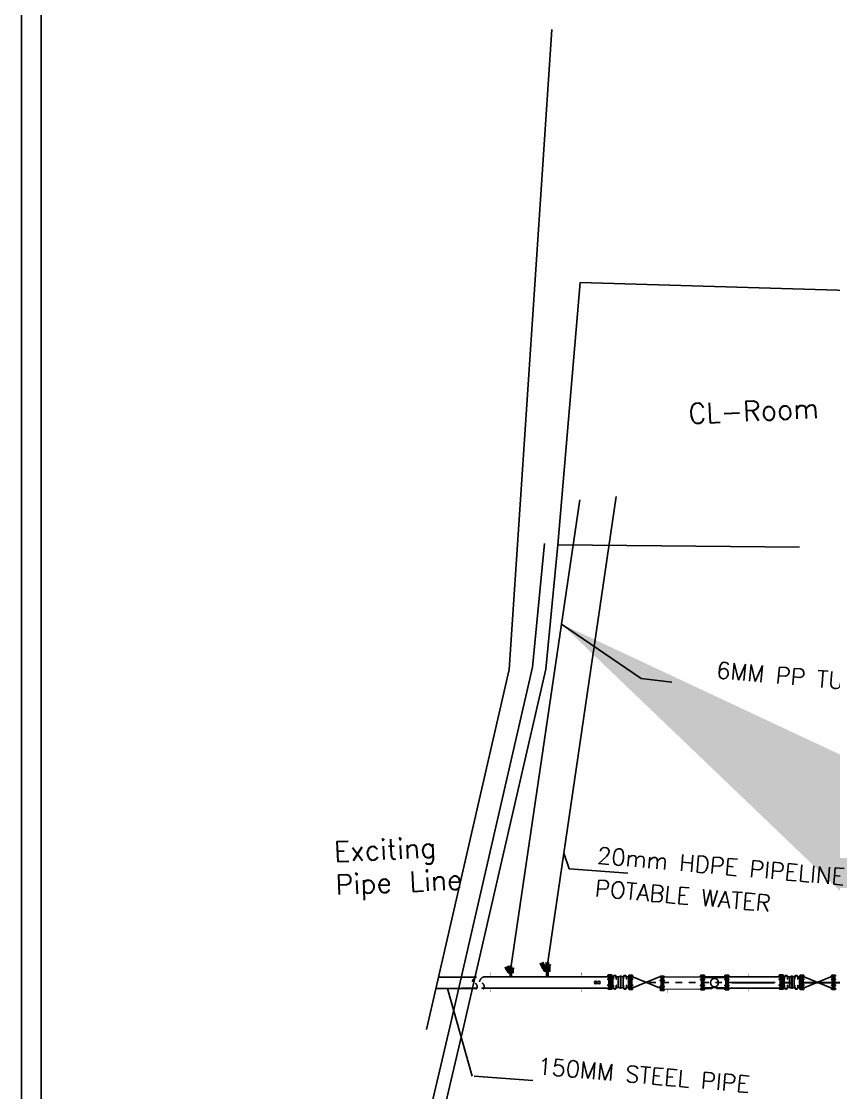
# Model space of a CAD drawing. Header units: inches. Extents: x 191440 to 383551, y 141400 to 284946.
# Drawn here: x 191670.19 to 191682.44, y 141630.82 to 141646.99 of the extents above; entities that cross this region are included whole.
import ezdxf

# ---------------------------------------------------------------- set-up
doc = ezdxf.new("R2010")
doc.units = ezdxf.units.IN
doc.header["$MEASUREMENT"] = 0
for name, pattern in [('AUSGEZOGEN', [0]), ('CENTER', [2, 1.25, -0.25, 0.25, -0.25]), ('DASHDOT', [1, 0.5, -0.25, 0, -0.25]), ('DGN Style 3', [426.72, 304.8, -121.92]), ('HIDDEN', [9.525, 6.35, -3.175])]:
    doc.linetypes.add(name, pattern=pattern)
for name, color, linetype in [('ARMATURE', 2, 'Continuous'), ('HOME', 8, 'Continuous'), ('PIPE', 7, 'AUSGEZOGEN'), ('Sanitary', 6, 'Continuous'), ('VP', 7, 'Continuous'), ('WALL', 7, 'Continuous')]:
    doc.layers.add(name, color=color, linetype=linetype)
for name, color, linetype, lineweight in [('P', 250, 'Continuous', 100), ('P-TW', 5, 'Continuous', 35), ('PIPING', 40, 'Continuous', 30), ('WB-SJ3-M-SECTA - P-TW', 7, 'Continuous', 35)]:
    doc.layers.add(name, color=color, linetype=linetype, lineweight=lineweight)
doc.styles.add('ROMANS', font='romans', dxfattribs={"height": 1})
doc.styles.get("Standard").update_dxf_attribs({"font": 'txt.shx', "height": 0.2})
doc.dimstyles.new('osama', dxfattribs={"dimtxt": 50, "dimasz": 45, "dimexe": 0.18, "dimexo": 0.0625, "dimgap": 0.2, "dimtad": 0, "dimdec": 0, "dimzin": 0, "dimdsep": 46, "dimtxsty": 'ROMANS', "dimcen": 0, "dimse1": 1, "dimse2": 1, "dimclrd": 3, "dimclre": 3, "dimclrt": 5, "dimadec": 0, "dimazin": 0, "dimtfac": 0.6, "dimtdec": 0, "dimtmove": 2, "dimatfit": 3, "dimfxl": 1, "dimtolj": 1, "dimtzin": 0, "dimarcsym": 0})

# ---------------------------------------------------------------- blocks, each defined once
blk = doc.blocks.new('FLANGE')
h = blk.add_hatch(color=256)
h.dxf.hatch_style = 1
h.paths.add_polyline_path([(2834.857, 2262.325), (2834.864, 2262.325), (2834.864, 2262.318), (2834.857, 2262.318)])
h.paths.add_polyline_path([(2834.857, 2262.273), (2834.857, 2262.28), (2834.864, 2262.28), (2834.864, 2262.273)])
h.paths.add_polyline_path([(2834.857, 2262.393), (2834.857, 2262.4), (2834.864, 2262.4), (2834.864, 2262.393)])
h.paths.add_polyline_path([(2834.857, 2262.438), (2834.857, 2262.445), (2834.864, 2262.445), (2834.864, 2262.438)])
h = blk.add_hatch(color=256)
h.dxf.hatch_style = 1
h.paths.add_polyline_path([(2834.894, 2262.269), (2834.894, 2262.273), (2834.902, 2262.273), (2834.902, 2262.269)])
h.paths.add_polyline_path([(2834.894, 2262.28), (2834.894, 2262.284), (2834.902, 2262.284), (2834.902, 2262.28)])
h.paths.add_polyline_path([(2834.894, 2262.314), (2834.894, 2262.318), (2834.902, 2262.318), (2834.902, 2262.314)])
h.paths.add_polyline_path([(2834.902, 2262.329), (2834.902, 2262.325), (2834.894, 2262.325), (2834.894, 2262.329)])
h.paths.add_polyline_path([(2834.902, 2262.393), (2834.902, 2262.389), (2834.894, 2262.389), (2834.894, 2262.393)])
h.paths.add_polyline_path([(2834.894, 2262.4), (2834.894, 2262.404), (2834.902, 2262.404), (2834.902, 2262.4)])
h.paths.add_polyline_path([(2834.902, 2262.438), (2834.902, 2262.434), (2834.894, 2262.434), (2834.894, 2262.438)])
h.paths.add_polyline_path([(2834.902, 2262.449), (2834.902, 2262.445), (2834.894, 2262.445), (2834.894, 2262.449)])
for p, q in [((2834.853, 2262.445), (2834.853, 2262.438)), ((2834.853, 2262.445), (2834.864, 2262.445)), ((2834.853, 2262.438), (2834.864, 2262.438)), ((2834.853, 2262.4), (2834.853, 2262.393)), ((2834.864, 2262.4), (2834.853, 2262.4)), ((2834.864, 2262.393), (2834.853, 2262.393)), ((2834.857, 2262.449), (2834.857, 2262.434)), ((2834.857, 2262.449), (2834.864, 2262.449)), ((2834.857, 2262.434), (2834.864, 2262.434)), ((2834.857, 2262.404), (2834.857, 2262.389)), ((2834.864, 2262.404), (2834.857, 2262.404)), ((2834.864, 2262.389), (2834.857, 2262.389)), ((2834.864, 2262.449), (2834.864, 2262.269)), ((2834.864, 2262.449), (2834.879, 2262.449)), ((2834.879, 2262.449), (2834.879, 2262.269)), ((2834.879, 2262.449), (2834.879, 2262.269)), ((2834.879, 2262.449), (2834.894, 2262.449)), ((2834.894, 2262.449), (2834.894, 2262.269)), ((2834.894, 2262.449), (2834.902, 2262.449)), ((2834.894, 2262.445), (2834.902, 2262.445)), ((2834.894, 2262.438), (2834.902, 2262.438)), ((2834.894, 2262.434), (2834.902, 2262.434)), ((2834.902, 2262.404), (2834.894, 2262.404)), ((2834.902, 2262.4), (2834.894, 2262.4)), ((2834.902, 2262.393), (2834.894, 2262.393)), ((2834.902, 2262.389), (2834.894, 2262.389)), ((2834.902, 2262.449), (2834.902, 2262.434)), ((2834.902, 2262.404), (2834.902, 2262.389)), ((2834.853, 2262.325), (2834.853, 2262.318)), ((2834.864, 2262.325), (2834.853, 2262.325)), ((2834.864, 2262.318), (2834.853, 2262.318)), ((2834.853, 2262.28), (2834.853, 2262.273)), ((2834.853, 2262.28), (2834.864, 2262.28)), ((2834.853, 2262.273), (2834.864, 2262.273)), ((2834.857, 2262.329), (2834.857, 2262.314)), ((2834.864, 2262.329), (2834.857, 2262.329)), ((2834.864, 2262.314), (2834.857, 2262.314)), ((2834.857, 2262.284), (2834.857, 2262.269)), ((2834.857, 2262.284), (2834.864, 2262.284)), ((2834.857, 2262.269), (2834.864, 2262.269)), ((2834.864, 2262.269), (2834.879, 2262.269)), ((2834.879, 2262.269), (2834.879, 2262.284)), ((2834.879, 2262.269), (2834.894, 2262.269)), ((2834.902, 2262.329), (2834.894, 2262.329)), ((2834.902, 2262.325), (2834.894, 2262.325)), ((2834.902, 2262.318), (2834.894, 2262.318)), ((2834.902, 2262.314), (2834.894, 2262.314)), ((2834.894, 2262.284), (2834.902, 2262.284)), ((2834.894, 2262.28), (2834.902, 2262.28)), ((2834.894, 2262.273), (2834.902, 2262.273)), ((2834.894, 2262.269), (2834.902, 2262.269)), ((2834.902, 2262.329), (2834.902, 2262.314)), ((2834.902, 2262.284), (2834.902, 2262.269))]:
    blk.add_line(p, q)

msp = doc.modelspace()

# ---------------------------------------------------------------- linework, layer by layer
at = {"color": 132}
for p, q in [((191679.08909, 141632.38639, -980.94982), (191679.0889, 141632.58971, -980.94982)), ((191679.08909, 141632.38639, -980.94982), (191679.0889, 141632.58971, -980.94982)), ((191679.4034, 141632.38418, -980.94982), (191679.40321, 141632.5875, -980.94982)), ((191679.4034, 141632.38418, -980.94982), (191679.40321, 141632.5875, -980.94982)), ((191681.67303, 141632.38639, -980.94982), (191681.67285, 141632.58971, -980.94982)), ((191681.67303, 141632.38639, -980.94982), (191681.67285, 141632.58971, -980.94982)), ((191681.98735, 141632.38418, -980.94982), (191681.98716, 141632.5875, -980.94982)), ((191681.98735, 141632.38418, -980.94982), (191681.98716, 141632.5875, -980.94982))]:
    msp.add_line(p, q, dxfattribs=at)
for p, q in [((191679.40323, 141632.3975, -980.94982), (191679.84218, 141632.57847, -980.94982)), ((191679.40323, 141632.57263, -980.94982), (191679.84218, 141632.39167, -980.94982)), ((191681.98717, 141632.3975, -980.94982), (191682.42613, 141632.57847, -980.94982)), ((191681.98717, 141632.57263, -980.94982), (191682.42613, 141632.39167, -980.94982))]:
    msp.add_line(p, q)
at = {"linetype": 'DASHDOT', "ltscale": 0.1}
msp.add_line((191679.66118, 141632.48057, -980.94982), (191681.63675, 141632.48057, -980.94982), dxfattribs=at)
msp.add_lwpolyline([(191727.69337, 141656.24678), (191670.19337, 141656.24678), (191670.19337, 141616.74678), (191727.69337, 141616.74678), (191727.69337, 141656.24678)])
msp.add_lwpolyline([(191727.39337, 141655.94678), (191670.49337, 141655.94678), (191670.49337, 141617.04678), (191727.39337, 141617.04678)], close=True)
at = {"color": 4, "linetype": 'HIDDEN', "ltscale": 0.1, "const_width": 0.00618}
for points, elevation in [([(191677.2636, 141632.63344), (191677.2643, 141632.58626)], 0.6), ([(191678.63956, 141632.62824), (191678.64026, 141632.58106)], 0.6), ([(191680.48094, 141632.54157), (191680.48164, 141632.49439)], 0.6), ([(191681.16114, 141632.61469), (191681.16184, 141632.5675)], 0.6), ([(191677.26539, 141632.3919), (191677.26609, 141632.34472)], 491.37491), ([(191678.64134, 141632.3867), (191678.64204, 141632.33952)], 491.37491), ([(191679.93273, 141632.37315), (191679.93343, 141632.32596)], 491.37491), ([(191681.16418, 141632.39493), (191681.16488, 141632.34775)], 0.6)]:
    msp.add_lwpolyline(points, dxfattribs=dict(at, elevation=elevation))
at = {"color": 5, "elevation": -284.20516}
for points in [[(191677.04336, 141632.56089), (191676.48577, 141632.56089)], [(191677.05279, 141632.56563), (191677.03513, 141632.56563)], [(191679.05281, 141632.56563), (191677.16424, 141632.56563)], [(191681.63675, 141632.56563), (191680.724, 141632.56563)], [(191677.06296, 141632.39303), (191676.44729, 141632.39332)], [(191676.99666, 141632.39811), (191676.83226, 141632.39818)], [(191677.06475, 141632.39808), (191677.03599, 141632.39809)], [(191679.05281, 141632.39715), (191677.14103, 141632.39804)], [(191681.63675, 141632.39715), (191680.7241, 141632.39715)]]:
    msp.add_lwpolyline(points, dxfattribs=at)
for centre, radius in [((191678.85532, 141632.48234, -490.17491), 0.01979), ((191678.90249, 141632.48234, -490.17491), 0.01979), ((191680.64834, 141632.48016, -980.94982), 0.06163)]:
    msp.add_circle(centre, radius)
at = {"color": 252, "linetype": 'HIDDEN', "ltscale": 0.01}
for centre, radius, start, end in [((191677.09139, 141632.47715, -284.20516), 0.09654, 110.91276, 250.791692), ((191677.00257, 141632.41728, -284.20516), 0.06507, 331.259315, 94.359551), ((191677.1987, 141632.47545, -284.20516), 0.09654, 110.91276, 250.791692), ((191677.10988, 141632.41558, -284.20516), 0.06507, 331.259315, 94.359551)]:
    msp.add_arc(centre, radius, start, end, dxfattribs=at)
at = {"layer": 'ARMATURE', "color": 1}
for p, q in [((191679.11443, 141632.40836, -980.94982), (191679.11428, 141632.56278, -980.94982)), ((191679.19498, 141632.40844, -980.94982), (191679.19484, 141632.56285, -980.94982)), ((191679.26814, 141632.40851, -980.94982), (191679.268, 141632.56292, -980.94982)), ((191679.3487, 141632.40858, -980.94982), (191679.34856, 141632.563, -980.94982)), ((191681.69837, 141632.40836, -980.94982), (191681.69823, 141632.56278, -980.94982)), ((191681.77893, 141632.40844, -980.94982), (191681.77879, 141632.56285, -980.94982)), ((191681.85209, 141632.40851, -980.94982), (191681.85195, 141632.56292, -980.94982)), ((191681.93265, 141632.40858, -980.94982), (191681.9325, 141632.563, -980.94982))]:
    msp.add_line(p, q, dxfattribs=at)
at = {"layer": 'ARMATURE', "color": 1, "elevation": -980.94982}
for points in [[(191679.08119, 141632.57603), (191679.11159, 141632.56664, 0.06554346), (191679.11702, 141632.56593), (191679.12508, 141632.56594, 0.06554346)], [(191679.11886, 141632.53099, 0.38887873), (191679.12233, 141632.53419), (191679.1266, 141632.5834), (191679.16153, 141632.58344), (191679.16588, 141632.53423, 0.38887873), (191679.16937, 141632.53104)], [(191679.13802, 141632.58691), (191679.13802, 141632.58907, 0.17157288), (191679.13472, 141632.58907), (191679.13472, 141632.58691)], [(191679.1501, 141632.58692), (191679.15009, 141632.58908, -0.17157288), (191679.15339, 141632.58908), (191679.1534, 141632.58692)], [(191679.16308, 141632.56597), (191679.1921, 141632.566, 0.06554346), (191679.19753, 141632.56672), (191679.22792, 141632.57616)], [(191679.2349, 141632.57617), (191679.26531, 141632.56678, 0.06554346), (191679.27074, 141632.56607), (191679.2788, 141632.56608, 0.06554346)], [(191679.27258, 141632.53113, 0.38887873), (191679.27605, 141632.53433), (191679.28031, 141632.58355), (191679.31525, 141632.58358), (191679.3196, 141632.53437, 0.38887873), (191679.32308, 141632.53118)], [(191679.29174, 141632.58705), (191679.29174, 141632.58921, 0.17157288), (191679.28844, 141632.58921), (191679.28844, 141632.58705)], [(191679.30381, 141632.58706), (191679.30381, 141632.58922, -0.17157288), (191679.30711, 141632.58923), (191679.30711, 141632.58706)], [(191679.31679, 141632.56611), (191679.34582, 141632.56614, 0.06554346), (191679.35124, 141632.56686), (191679.37465, 141632.57315)], [(191681.66513, 141632.57603), (191681.69554, 141632.56664, 0.06554346), (191681.70096, 141632.56593), (191681.70903, 141632.56594, 0.06554346)], [(191681.7028, 141632.53099, 0.38887873), (191681.70628, 141632.53419), (191681.71054, 141632.5834), (191681.74548, 141632.58344), (191681.74983, 141632.53423, 0.38887873), (191681.75331, 141632.53104)], [(191681.72197, 141632.58691), (191681.72197, 141632.58907, 0.17157288), (191681.71867, 141632.58907), (191681.71867, 141632.58691)], [(191681.73404, 141632.58692), (191681.73404, 141632.58908, -0.17157288), (191681.73734, 141632.58908), (191681.73734, 141632.58692)], [(191681.74702, 141632.56597), (191681.77605, 141632.566, 0.06554346), (191681.78147, 141632.56672), (191681.81186, 141632.57616)], [(191681.81885, 141632.57617), (191681.84926, 141632.56678, 0.06554346), (191681.85468, 141632.56607), (191681.86275, 141632.56608, 0.06554346)], [(191681.85652, 141632.53113, 0.38887873), (191681.86, 141632.53433), (191681.86426, 141632.58355), (191681.89919, 141632.58358), (191681.90355, 141632.53437, 0.38887873), (191681.90703, 141632.53118)], [(191681.87569, 141632.58705), (191681.87569, 141632.58921, 0.17157288), (191681.87238, 141632.58921), (191681.87239, 141632.58705)], [(191681.88776, 141632.58706), (191681.88776, 141632.58922, -0.17157288), (191681.89106, 141632.58923), (191681.89106, 141632.58706)], [(191681.90074, 141632.56611), (191681.92977, 141632.56614, 0.06554346), (191681.93519, 141632.56686), (191681.9586, 141632.57315)], [(191679.08135, 141632.39506), (191679.11174, 141632.4045, -0.06554346), (191679.11717, 141632.40522), (191679.12523, 141632.40523, -0.06554346)], [(191679.11894, 141632.44016, -0.38887873), (191679.12242, 141632.43697), (191679.12677, 141632.38776), (191679.16171, 141632.3878), (191679.16597, 141632.43701, -0.38887873), (191679.16945, 141632.44021)], [(191679.13821, 141632.38428), (191679.13821, 141632.38212, -0.17157288), (191679.13491, 141632.38212), (191679.13491, 141632.38428)], [(191679.15028, 141632.38429), (191679.15028, 141632.38213, 0.17157288), (191679.15358, 141632.38213), (191679.15358, 141632.38429)], [(191679.16322, 141632.40526), (191679.19225, 141632.40529, -0.06554346), (191679.19768, 141632.40458), (191679.22808, 141632.39519)], [(191679.23507, 141632.3952), (191679.26546, 141632.40464, -0.06554346), (191679.27088, 141632.40536), (191679.27895, 141632.40537, -0.06554346)], [(191679.27266, 141632.4403, -0.38887873), (191679.27614, 141632.43712), (191679.28049, 141632.3879), (191679.31543, 141632.38794), (191679.31969, 141632.43715, -0.38887873), (191679.32317, 141632.44035)], [(191679.29193, 141632.38442), (191679.29193, 141632.38226, -0.17157288), (191679.28863, 141632.38226), (191679.28863, 141632.38442)], [(191679.304, 141632.38443), (191679.304, 141632.38227, 0.17157288), (191679.3073, 141632.38227), (191679.3073, 141632.38444)], [(191679.31694, 141632.40541), (191679.34597, 141632.40543, -0.06554346), (191679.35139, 141632.40472), (191679.37481, 141632.39847)], [(191681.6653, 141632.39506), (191681.69569, 141632.4045, -0.06554346), (191681.70111, 141632.40522), (191681.70918, 141632.40523, -0.06554346)], [(191681.70289, 141632.44016, -0.38887873), (191681.70637, 141632.43697), (191681.71072, 141632.38776), (191681.74566, 141632.3878), (191681.74992, 141632.43701, -0.38887873), (191681.75339, 141632.44021)], [(191681.72216, 141632.38428), (191681.72216, 141632.38212, -0.17157288), (191681.71886, 141632.38212), (191681.71885, 141632.38428)], [(191681.73423, 141632.38429), (191681.73423, 141632.38213, 0.17157288), (191681.73753, 141632.38213), (191681.73753, 141632.38429)], [(191681.74717, 141632.40526), (191681.77619, 141632.40529, -0.06554346), (191681.78162, 141632.40458), (191681.81203, 141632.39519)], [(191681.81901, 141632.3952), (191681.8494, 141632.40464, -0.06554346), (191681.85483, 141632.40536), (191681.86289, 141632.40537, -0.06554346)], [(191681.8566, 141632.4403, -0.38887873), (191681.86009, 141632.43712), (191681.86444, 141632.3879), (191681.89937, 141632.38794), (191681.90363, 141632.43715, -0.38887873), (191681.90711, 141632.44035)], [(191681.87587, 141632.38442), (191681.87588, 141632.38226, -0.17157288), (191681.87257, 141632.38226), (191681.87257, 141632.38442)], [(191681.88794, 141632.38443), (191681.88795, 141632.38227, 0.17157288), (191681.89125, 141632.38227), (191681.89125, 141632.38444)], [(191681.90089, 141632.40541), (191681.92991, 141632.40543, -0.06554346), (191681.93534, 141632.40472), (191681.95876, 141632.39847)]]:
    msp.add_lwpolyline(points, format="xyb", dxfattribs=at)
for points in [[(191679.12939, 141632.58411), (191679.15874, 141632.58413), (191679.15873, 141632.58693), (191679.12939, 141632.5869)], [(191679.13968, 141632.58691), (191679.13967, 141632.58907), (191679.13924, 141632.58936), (191679.1335, 141632.58935), (191679.13307, 141632.58907), (191679.13307, 141632.5869)], [(191679.14844, 141632.58692), (191679.14844, 141632.58908), (191679.14887, 141632.58936), (191679.15462, 141632.58937), (191679.15505, 141632.58909), (191679.15505, 141632.58692)], [(191679.28311, 141632.58425), (191679.31245, 141632.58427), (191679.31245, 141632.58707), (191679.2831, 141632.58704)], [(191679.29339, 141632.58705), (191679.29339, 141632.58921), (191679.29296, 141632.5895), (191679.28722, 141632.58949), (191679.28679, 141632.58921), (191679.28679, 141632.58704)], [(191679.30216, 141632.58706), (191679.30216, 141632.58922), (191679.30259, 141632.5895), (191679.30833, 141632.58951), (191679.30876, 141632.58923), (191679.30877, 141632.58706)], [(191681.71333, 141632.58411), (191681.74268, 141632.58413), (191681.74268, 141632.58693), (191681.71333, 141632.5869)], [(191681.72362, 141632.58691), (191681.72362, 141632.58907), (191681.72319, 141632.58936), (191681.71744, 141632.58935), (191681.71702, 141632.58907), (191681.71702, 141632.5869)], [(191681.73239, 141632.58692), (191681.73239, 141632.58908), (191681.73282, 141632.58936), (191681.73856, 141632.58937), (191681.73899, 141632.58909), (191681.73899, 141632.58692)], [(191681.86705, 141632.58425), (191681.8964, 141632.58427), (191681.8964, 141632.58707), (191681.86705, 141632.58704)], [(191681.87734, 141632.58705), (191681.87734, 141632.58921), (191681.87691, 141632.5895), (191681.87116, 141632.58949), (191681.87073, 141632.58921), (191681.87074, 141632.58704)], [(191681.88611, 141632.58706), (191681.88611, 141632.58922), (191681.88653, 141632.5895), (191681.89228, 141632.58951), (191681.89271, 141632.58923), (191681.89271, 141632.58706)], [(191679.12957, 141632.38707), (191679.15892, 141632.38709), (191679.15892, 141632.3843), (191679.12957, 141632.38427)], [(191679.13986, 141632.38428), (191679.13986, 141632.38212), (191679.13943, 141632.38184), (191679.13369, 141632.38183), (191679.13326, 141632.38211), (191679.13326, 141632.38428)], [(191679.14863, 141632.38429), (191679.14863, 141632.38213), (191679.14906, 141632.38184), (191679.15481, 141632.38185), (191679.15523, 141632.38213), (191679.15523, 141632.3843)], [(191679.28329, 141632.38721), (191679.31263, 141632.38723), (191679.31264, 141632.38444), (191679.28329, 141632.38441)], [(191679.29358, 141632.38442), (191679.29358, 141632.38226), (191679.29315, 141632.38198), (191679.28741, 141632.38197), (191679.28698, 141632.38225), (191679.28698, 141632.38442)], [(191679.30235, 141632.38443), (191679.30235, 141632.38227), (191679.30278, 141632.38199), (191679.30852, 141632.38199), (191679.30895, 141632.38227), (191679.30895, 141632.38444)], [(191681.71352, 141632.38707), (191681.74286, 141632.38709), (191681.74286, 141632.3843), (191681.71352, 141632.38427)], [(191681.72381, 141632.38428), (191681.72381, 141632.38212), (191681.72338, 141632.38184), (191681.71763, 141632.38183), (191681.71721, 141632.38211), (191681.7172, 141632.38428)], [(191681.73258, 141632.38429), (191681.73258, 141632.38213), (191681.73301, 141632.38184), (191681.73875, 141632.38185), (191681.73918, 141632.38213), (191681.73918, 141632.3843)], [(191681.86723, 141632.38721), (191681.89658, 141632.38723), (191681.89658, 141632.38444), (191681.86724, 141632.38441)], [(191681.87752, 141632.38442), (191681.87753, 141632.38226), (191681.8771, 141632.38198), (191681.87135, 141632.38197), (191681.87092, 141632.38225), (191681.87092, 141632.38442)], [(191681.88629, 141632.38443), (191681.8863, 141632.38227), (191681.88672, 141632.38199), (191681.89247, 141632.38199), (191681.8929, 141632.38227), (191681.8929, 141632.38444)]]:
    msp.add_lwpolyline(points, close=True, dxfattribs=at)
for points in [[(191679.23158, 141632.3917), (191679.22808, 141632.39519), (191679.22792, 141632.57616), (191679.23141, 141632.57966)], [(191679.23158, 141632.3917), (191679.23507, 141632.3952), (191679.2349, 141632.57617), (191679.23141, 141632.57966)], [(191681.81552, 141632.3917), (191681.81203, 141632.39519), (191681.81186, 141632.57616), (191681.81535, 141632.57966)], [(191681.81552, 141632.3917), (191681.81901, 141632.3952), (191681.81885, 141632.57617), (191681.81535, 141632.57966)]]:
    msp.add_lwpolyline(points, dxfattribs=at)
at = {"layer": 'ARMATURE', "color": 1}
for centre, radius, start, end in [((191679.13288, 141632.58341, -980.94982), 0.000699, 0.052499, 90.052499), ((191679.1339, 141632.58801, -980.94982), 0.00134, 52.168057, 127.93694), ((191679.13885, 141632.58801, -980.94982), 0.00134, 52.168057, 127.93694), ((191679.14927, 141632.58802, -980.94982), 0.00134, 52.168057, 127.93694), ((191679.15422, 141632.58802, -980.94982), 0.00134, 52.168057, 127.93694), ((191679.15524, 141632.58343, -980.94982), 0.000699, 90.052499, 180.052499), ((191679.2866, 141632.58355, -980.94982), 0.000699, 0.052499, 90.052499), ((191679.28761, 141632.58815, -980.94982), 0.00134, 52.168057, 127.93694), ((191679.29257, 141632.58815, -980.94982), 0.00134, 52.168057, 127.93694), ((191679.30299, 141632.58816, -980.94982), 0.00134, 52.168057, 127.93694), ((191679.30794, 141632.58817, -980.94982), 0.00134, 52.168057, 127.93694), ((191679.30896, 141632.58357, -980.94982), 0.000699, 90.052499, 180.052499), ((191681.71683, 141632.58341, -980.94982), 0.000699, 0.052499, 90.052499), ((191681.71784, 141632.58801, -980.94982), 0.00134, 52.168057, 127.93694), ((191681.72279, 141632.58801, -980.94982), 0.00134, 52.168057, 127.93694), ((191681.73321, 141632.58802, -980.94982), 0.00134, 52.168057, 127.93694), ((191681.73817, 141632.58802, -980.94982), 0.00134, 52.168057, 127.93694), ((191681.73919, 141632.58343, -980.94982), 0.000699, 90.052499, 180.052499), ((191681.87055, 141632.58355, -980.94982), 0.000699, 0.052499, 90.052499), ((191681.87156, 141632.58815, -980.94982), 0.00134, 52.168057, 127.93694), ((191681.87651, 141632.58815, -980.94982), 0.00134, 52.168057, 127.93694), ((191681.88693, 141632.58816, -980.94982), 0.00134, 52.168057, 127.93694), ((191681.89188, 141632.58817, -980.94982), 0.00134, 52.168057, 127.93694), ((191681.89291, 141632.58357, -980.94982), 0.000699, 90.052499, 180.052499), ((191679.13306, 141632.38777, -980.94982), 0.000699, 270.052499, 0.052499), ((191679.13408, 141632.38318, -980.94982), 0.00134, 232.168057, 307.93694), ((191679.13904, 141632.38318, -980.94982), 0.00134, 232.168057, 307.93694), ((191679.14946, 141632.38319, -980.94982), 0.00134, 232.168057, 307.93694), ((191679.15441, 141632.38319, -980.94982), 0.00134, 232.168057, 307.93694), ((191679.15542, 141632.38779, -980.94982), 0.000699, 180.052499, 270.052499), ((191679.28678, 141632.38791, -980.94982), 0.000699, 270.052499, 0.052499), ((191679.2878, 141632.38332, -980.94982), 0.00134, 232.168057, 307.93694), ((191679.29275, 141632.38332, -980.94982), 0.00134, 232.168057, 307.93694), ((191679.30317, 141632.38333, -980.94982), 0.00134, 232.168057, 307.93694), ((191679.30813, 141632.38333, -980.94982), 0.00134, 232.168057, 307.93694), ((191679.30914, 141632.38793, -980.94982), 0.000699, 180.052499, 270.052499), ((191681.71701, 141632.38777, -980.94982), 0.000699, 270.052499, 0.052499), ((191681.71803, 141632.38318, -980.94982), 0.00134, 232.168057, 307.93694), ((191681.72298, 141632.38318, -980.94982), 0.00134, 232.168057, 307.93694), ((191681.7334, 141632.38319, -980.94982), 0.00134, 232.168057, 307.93694), ((191681.73835, 141632.38319, -980.94982), 0.00134, 232.168057, 307.93694), ((191681.73937, 141632.38779, -980.94982), 0.000699, 180.052499, 270.052499), ((191681.87073, 141632.38791, -980.94982), 0.000699, 270.052499, 0.052499), ((191681.87175, 141632.38332, -980.94982), 0.00134, 232.168057, 307.93694), ((191681.8767, 141632.38332, -980.94982), 0.00134, 232.168057, 307.93694), ((191681.88712, 141632.38333, -980.94982), 0.00134, 232.168057, 307.93694), ((191681.89207, 141632.38333, -980.94982), 0.00134, 232.168057, 307.93694), ((191681.89309, 141632.38793, -980.94982), 0.000699, 180.052499, 270.052499)]:
    msp.add_arc(centre, radius, start, end, dxfattribs=at)
at = {"layer": 'HOME', "elevation": 5.37, "flags": 128}
msp.add_lwpolyline([(191691.45397, 141642.66665), (191678.62237, 141643.04502), (191678.28463, 141639.08629), (191681.92979, 141639.05348)], dxfattribs=at)
at = {"layer": 'P', "color": 6, "linetype": 'Continuous'}
for p, q in [((191677.53097, 141632.68013, 143.00258), (191677.51306, 141632.72105, 143.00258)), ((191677.53428, 141632.68158, 143.00258), (191677.51637, 141632.7225, 143.00258)), ((191677.53428, 141632.68158, 143.00258), (191677.53097, 141632.68013, 143.00258)), ((191677.54411, 141632.66696, 143.00258), (191677.53225, 141632.67992, 143.00258)), ((191677.54545, 141632.66818, 143.00258), (191677.5335, 141632.68124, 143.00258)), ((191677.5408, 141632.65451, 143.00258), (191677.54084, 141632.66233, 143.00258)), ((191677.5408, 141632.65451, 143.00258), (191677.54501, 141632.65448, 143.00258)), ((191677.54503, 141632.6584, 143.00258), (191677.54082, 141632.65842, 143.00258)), ((191677.54084, 141632.66233, 143.00258), (191677.54505, 141632.66231, 143.00258)), ((191677.545, 141632.65219, 143.00258), (191677.54501, 141632.65448, 143.00258)), ((191677.54505, 141632.66231, 143.00258), (191677.54501, 141632.65448, 143.00258)), ((191677.54505, 141632.66231, 143.00258), (191677.54506, 141632.66451, 143.00258)), ((191677.5468, 141632.65218, 143.00258), (191677.54687, 141632.6645, 143.00258)), ((191677.5468, 141632.65206, 143.00258), (191677.55282, 141632.65203, 143.00258)), ((191677.54687, 141632.6645, 143.00258), (191677.55289, 141632.66447, 143.00258)), ((191677.54889, 141632.64826, 143.00258), (191677.55612, 141632.64822, 143.00258)), ((191677.5489, 141632.65006, 143.00258), (191677.55613, 141632.65003, 143.00258)), ((191677.55282, 141632.65083, 143.00258), (191677.55289, 141632.66447, 143.00258)), ((191677.55282, 141632.65083, 143.00258), (191677.55613, 141632.65082, 143.00258)), ((191677.55289, 141632.66588, 143.00258), (191677.55289, 141632.66447, 143.00258)), ((191677.55289, 141632.66588, 143.00258), (191677.56283, 141632.66583, 143.00258)), ((191677.55612, 141632.64822, 143.00258), (191677.55613, 141632.65003, 143.00258)), ((191677.56275, 141632.65078, 143.00258), (191677.55613, 141632.65082, 143.00258)), ((191677.55836, 141632.70288, 143.00258), (191677.59596, 141632.70268, 143.00258)), ((191677.55909, 141632.70141, 143.00258), (191677.55908, 141632.69857, 143.00258)), ((191677.55998, 141632.69766, 143.00258), (191677.56058, 141632.69766, 143.00258)), ((191677.56058, 141632.69766, 143.00258), (191677.56057, 141632.69564, 143.00258)), ((191677.56058, 141632.69766, 143.00258), (191677.59429, 141632.69749, 143.00258)), ((191677.56237, 141632.69383, 143.00258), (191677.56778, 141632.6938, 143.00258)), ((191677.56323, 141632.6264, 143.00258), (191677.56325, 141632.63122, 143.00258)), ((191677.56744, 141632.62638, 143.00258), (191677.56323, 141632.6264, 143.00258)), ((191677.56746, 141632.63119, 143.00258), (191677.56325, 141632.63122, 143.00258)), ((191677.56332, 141632.64566, 143.00258), (191677.56335, 141632.65018, 143.00258)), ((191677.56483, 141632.64565, 143.00258), (191677.56332, 141632.64566, 143.00258)), ((191677.56343, 141632.66643, 143.00258), (191677.56345, 141632.67094, 143.00258)), ((191677.56345, 141632.67094, 143.00258), (191677.56496, 141632.67094, 143.00258)), ((191677.56353, 141632.68534, 143.00258), (191677.56355, 141632.69016, 143.00258)), ((191677.56774, 141632.68532, 143.00258), (191677.56353, 141632.68534, 143.00258)), ((191677.56777, 141632.69014, 143.00258), (191677.56355, 141632.69016, 143.00258)), ((191677.56477, 141632.63482, 143.00258), (191677.56483, 141632.64565, 143.00258)), ((191677.56748, 141632.63481, 143.00258), (191677.56477, 141632.63482, 143.00258)), ((191677.58891, 141632.64553, 143.00258), (191677.56483, 141632.64565, 143.00258)), ((191677.58916, 141632.64914, 143.00258), (191677.56485, 141632.64927, 143.00258)), ((191677.56494, 141632.66733, 143.00258), (191677.5895, 141632.6672, 143.00258)), ((191677.56496, 141632.67094, 143.00258), (191677.56501, 141632.68177, 143.00258)), ((191677.56496, 141632.67094, 143.00258), (191677.58904, 141632.67081, 143.00258)), ((191677.56772, 141632.68176, 143.00258), (191677.56501, 141632.68177, 143.00258)), ((191677.56741, 141632.62096, 143.00258), (191677.56744, 141632.62638, 143.00258)), ((191677.5861, 141632.62628, 143.00258), (191677.56744, 141632.62638, 143.00258)), ((191677.56746, 141632.63119, 143.00258), (191677.56748, 141632.63481, 143.00258)), ((191677.58612, 141632.6311, 143.00258), (191677.56746, 141632.63119, 143.00258)), ((191677.56748, 141632.63481, 143.00258), (191677.58614, 141632.63471, 143.00258)), ((191677.56772, 141632.68176, 143.00258), (191677.56774, 141632.68532, 143.00258)), ((191677.56772, 141632.68176, 143.00258), (191677.58638, 141632.68166, 143.00258)), ((191677.5864, 141632.68523, 143.00258), (191677.56774, 141632.68532, 143.00258)), ((191677.56777, 141632.69014, 143.00258), (191677.56778, 141632.6938, 143.00258)), ((191677.58643, 141632.69004, 143.00258), (191677.56777, 141632.69014, 143.00258)), ((191677.56808, 141632.6938, 143.00258), (191677.58644, 141632.6937, 143.00258)), ((191677.56955, 141632.62637, 143.00258), (191677.56957, 141632.63118, 143.00258)), ((191677.56985, 141632.68531, 143.00258), (191677.56987, 141632.69013, 143.00258)), ((191677.57687, 141632.64559, 143.00258), (191677.57681, 141632.63476, 143.00258)), ((191677.57705, 141632.68171, 143.00258), (191677.577, 141632.67088, 143.00258)), ((191677.58399, 141632.62629, 143.00258), (191677.58402, 141632.63111, 143.00258)), ((191677.58429, 141632.68524, 143.00258), (191677.58432, 141632.69005, 143.00258)), ((191677.58607, 141632.62086, 143.00258), (191677.5861, 141632.62628, 143.00258)), ((191677.5861, 141632.62628, 143.00258), (191677.59031, 141632.62626, 143.00258)), ((191677.58612, 141632.6311, 143.00258), (191677.58614, 141632.63471, 143.00258)), ((191677.58612, 141632.6311, 143.00258), (191677.59034, 141632.63108, 143.00258)), ((191677.58614, 141632.63471, 143.00258), (191677.58885, 141632.6347, 143.00258)), ((191677.58638, 141632.68166, 143.00258), (191677.5864, 141632.68523, 143.00258)), ((191677.58909, 141632.68165, 143.00258), (191677.58638, 141632.68166, 143.00258)), ((191677.5864, 141632.68523, 143.00258), (191677.59062, 141632.68521, 143.00258)), ((191677.58643, 141632.69004, 143.00258), (191677.58644, 141632.6937, 143.00258)), ((191677.58643, 141632.69004, 143.00258), (191677.59064, 141632.69002, 143.00258)), ((191677.59186, 141632.69367, 143.00258), (191677.58644, 141632.6937, 143.00258)), ((191677.58885, 141632.6347, 143.00258), (191677.58891, 141632.64553, 143.00258)), ((191677.58891, 141632.64553, 143.00258), (191677.59041, 141632.64552, 143.00258)), ((191677.58904, 141632.67081, 143.00258), (191677.58909, 141632.68165, 143.00258)), ((191677.59054, 141632.67081, 143.00258), (191677.58904, 141632.67081, 143.00258)), ((191677.59031, 141632.62626, 143.00258), (191677.59034, 141632.63108, 143.00258)), ((191677.59041, 141632.64552, 143.00258), (191677.59054, 141632.67081, 143.00258)), ((191677.59062, 141632.68521, 143.00258), (191677.59064, 141632.69002, 143.00258)), ((191677.59369, 141632.69749, 143.00258), (191677.59368, 141632.69547, 143.00258)), ((191677.59429, 141632.69749, 143.00258), (191677.59369, 141632.69749, 143.00258)), ((191677.59521, 141632.70123, 143.00258), (191677.5952, 141632.69839, 143.00258)), ((191678.0646, 141632.72174, 0.6), (191678.04072, 141632.77629, 0.6)), ((191678.06901, 141632.72367, 0.6), (191678.04513, 141632.77822, 0.6)), ((191678.06901, 141632.72367, 0.6), (191678.0646, 141632.72174, 0.6)), ((191678.08212, 141632.70418, 0.6), (191678.06631, 141632.72146, 0.6)), ((191678.0839, 141632.70581, 0.6), (191678.06797, 141632.72321, 0.6)), ((191678.0777, 141632.68757, 0.6), (191678.07775, 141632.698, 0.6)), ((191678.0777, 141632.68757, 0.6), (191678.08332, 141632.68754, 0.6)), ((191678.08334, 141632.69276, 0.6), (191678.07772, 141632.69278, 0.6)), ((191678.07775, 141632.698, 0.6), (191678.08337, 141632.69797, 0.6)), ((191678.0833, 141632.68448, 0.6), (191678.08332, 141632.68754, 0.6)), ((191678.08337, 141632.69797, 0.6), (191678.08332, 141632.68754, 0.6)), ((191678.08337, 141632.69797, 0.6), (191678.08338, 141632.7009, 0.6)), ((191678.08571, 141632.68447, 0.6), (191678.08579, 141632.70089, 0.6)), ((191678.08571, 141632.68431, 0.6), (191678.09373, 141632.68427, 0.6)), ((191678.08579, 141632.70089, 0.6), (191678.09382, 141632.70085, 0.6)), ((191678.08849, 141632.67924, 0.6), (191678.09813, 141632.67919, 0.6)), ((191678.0885, 141632.68164, 0.6), (191678.09814, 141632.68159, 0.6)), ((191678.09373, 141632.68267, 0.6), (191678.09382, 141632.70085, 0.6)), ((191678.09373, 141632.68267, 0.6), (191678.09815, 141632.68265, 0.6)), ((191678.09383, 141632.70274, 0.6), (191678.09382, 141632.70085, 0.6)), ((191678.09383, 141632.70274, 0.6), (191678.10707, 141632.70267, 0.6)), ((191678.09813, 141632.67919, 0.6), (191678.09814, 141632.68159, 0.6)), ((191678.10697, 141632.6826, 0.6), (191678.09815, 141632.68265, 0.6)), ((191678.10112, 141632.75206, 0.6), (191678.15125, 141632.7518, 0.6)), ((191678.1021, 141632.75011, 0.6), (191678.10208, 141632.74632, 0.6)), ((191678.10328, 141632.74511, 0.6), (191678.10408, 141632.74511, 0.6)), ((191678.10408, 141632.74511, 0.6), (191678.10406, 141632.74241, 0.6)), ((191678.10408, 141632.74511, 0.6), (191678.14902, 141632.74488, 0.6)), ((191678.10646, 141632.73999, 0.6), (191678.11368, 141632.73996, 0.6)), ((191678.10761, 141632.65009, 0.6), (191678.10764, 141632.65651, 0.6)), ((191678.11322, 141632.65006, 0.6), (191678.10761, 141632.65009, 0.6)), ((191678.11326, 141632.65648, 0.6), (191678.10764, 141632.65651, 0.6)), ((191678.10774, 141632.67578, 0.6), (191678.10777, 141632.6818, 0.6)), ((191678.10974, 141632.67577, 0.6), (191678.10774, 141632.67578, 0.6)), ((191678.10788, 141632.70347, 0.6), (191678.10791, 141632.70949, 0.6)), ((191678.10791, 141632.70949, 0.6), (191678.10992, 141632.70948, 0.6)), ((191678.10801, 141632.72869, 0.6), (191678.10804, 141632.73511, 0.6)), ((191678.11363, 141632.72866, 0.6), (191678.10801, 141632.72869, 0.6)), ((191678.11366, 141632.73508, 0.6), (191678.10804, 141632.73511, 0.6)), ((191678.10967, 141632.66132, 0.6), (191678.10974, 141632.67577, 0.6)), ((191678.11328, 141632.6613, 0.6), (191678.10967, 141632.66132, 0.6)), ((191678.14185, 141632.6756, 0.6), (191678.10974, 141632.67577, 0.6)), ((191678.14219, 141632.68042, 0.6), (191678.10977, 141632.68058, 0.6)), ((191678.10989, 141632.70466, 0.6), (191678.14264, 141632.70449, 0.6)), ((191678.10992, 141632.70948, 0.6), (191678.10999, 141632.72392, 0.6)), ((191678.10992, 141632.70948, 0.6), (191678.14202, 141632.70931, 0.6)), ((191678.1136, 141632.7239, 0.6), (191678.10999, 141632.72392, 0.6)), ((191678.11319, 141632.64284, 0.6), (191678.11322, 141632.65006, 0.6)), ((191678.1381, 141632.64994, 0.6), (191678.11322, 141632.65006, 0.6)), ((191678.11326, 141632.65648, 0.6), (191678.11328, 141632.6613, 0.6)), ((191678.13814, 141632.65636, 0.6), (191678.11326, 141632.65648, 0.6)), ((191678.11328, 141632.6613, 0.6), (191678.13816, 141632.66117, 0.6)), ((191678.1136, 141632.7239, 0.6), (191678.11363, 141632.72866, 0.6)), ((191678.1136, 141632.7239, 0.6), (191678.13848, 141632.72378, 0.6)), ((191678.13851, 141632.72853, 0.6), (191678.11363, 141632.72866, 0.6)), ((191678.11366, 141632.73508, 0.6), (191678.11368, 141632.73996, 0.6)), ((191678.13854, 141632.73495, 0.6), (191678.11366, 141632.73508, 0.6)), ((191678.11408, 141632.73995, 0.6), (191678.13856, 141632.73983, 0.6)), ((191678.11603, 141632.65005, 0.6), (191678.11607, 141632.65647, 0.6)), ((191678.11643, 141632.72864, 0.6), (191678.11647, 141632.73506, 0.6)), ((191678.1258, 141632.67568, 0.6), (191678.12572, 141632.66124, 0.6)), ((191678.12604, 141632.72384, 0.6), (191678.12597, 141632.70939, 0.6)), ((191678.1353, 141632.64995, 0.6), (191678.13533, 141632.65637, 0.6)), ((191678.1357, 141632.72854, 0.6), (191678.13573, 141632.73496, 0.6)), ((191678.13807, 141632.64271, 0.6), (191678.1381, 141632.64994, 0.6)), ((191678.1381, 141632.64994, 0.6), (191678.14372, 141632.64991, 0.6)), ((191678.13814, 141632.65636, 0.6), (191678.13816, 141632.66117, 0.6)), ((191678.13814, 141632.65636, 0.6), (191678.14376, 141632.65633, 0.6)), ((191678.13816, 141632.66117, 0.6), (191678.14177, 141632.66115, 0.6)), ((191678.13848, 141632.72378, 0.6), (191678.13851, 141632.72853, 0.6)), ((191678.14209, 141632.72376, 0.6), (191678.13848, 141632.72378, 0.6)), ((191678.13851, 141632.72853, 0.6), (191678.14413, 141632.7285, 0.6)), ((191678.13854, 141632.73495, 0.6), (191678.13856, 141632.73983, 0.6)), ((191678.13854, 141632.73495, 0.6), (191678.14416, 141632.73492, 0.6)), ((191678.14579, 141632.73979, 0.6), (191678.13856, 141632.73983, 0.6)), ((191678.14177, 141632.66115, 0.6), (191678.14185, 141632.6756, 0.6)), ((191678.14185, 141632.6756, 0.6), (191678.14385, 141632.67559, 0.6)), ((191678.14202, 141632.70931, 0.6), (191678.14209, 141632.72376, 0.6)), ((191678.14403, 141632.7093, 0.6), (191678.14202, 141632.70931, 0.6)), ((191678.14372, 141632.64991, 0.6), (191678.14376, 141632.65633, 0.6)), ((191678.14385, 141632.67559, 0.6), (191678.14403, 141632.7093, 0.6)), ((191678.14413, 141632.7285, 0.6), (191678.14416, 141632.73492, 0.6)), ((191678.14822, 141632.74488, 0.6), (191678.14821, 141632.74219, 0.6)), ((191678.14902, 141632.74488, 0.6), (191678.14822, 141632.74488, 0.6)), ((191678.15025, 141632.74986, 0.6), (191678.15023, 141632.74608, 0.6))]:
    msp.add_line(p, q, dxfattribs=at)
for centre, radius, start, end in [((191677.5352, 141632.68258, 143.00258), 0.00397, 211.588519, 222.804583), ((191677.54145, 141632.66453, 143.00258), 0.00361, 359.707086, 42.462513), ((191677.54891, 141632.65217, 143.00258), 0.00391, 179.707086, 269.707086), ((191677.54145, 141632.66453, 143.00258), 0.00542, 359.707086, 42.462513), ((191677.54891, 141632.65217, 143.00258), 0.00211, 179.707086, 269.707086), ((191677.55729, 141632.70142, 143.00258), 0.00181, 359.707086, 65.506153), ((191677.55998, 141632.69857, 143.00258), 0.000903, 179.707086, 269.707086), ((191677.56238, 141632.69563, 143.00258), 0.00181, 179.707086, 269.707086), ((191677.56275, 141632.65018, 143.00258), 0.000602, 359.707086, 89.707086), ((191677.56283, 141632.66643, 143.00258), 0.000602, 269.707086, 359.707086), ((191677.59187, 141632.69548, 143.00258), 0.00181, 269.707086, 359.707086), ((191677.59429, 141632.69839, 143.00258), 0.000903, 269.707086, 359.707086), ((191677.59702, 141632.70122, 143.00258), 0.00181, 113.908019, 179.707086), ((191678.07024, 141632.72501, 0.6), 0.00529, 211.588519, 222.804583), ((191678.07857, 141632.70093, 0.6), 0.00482, 359.707086, 42.462513), ((191678.08852, 141632.68445, 0.6), 0.00522, 179.707086, 269.707086), ((191678.07857, 141632.70093, 0.6), 0.00722, 359.707086, 42.462513), ((191678.08852, 141632.68445, 0.6), 0.00281, 179.707086, 269.707086), ((191678.09969, 141632.75012, 0.6), 0.00241, 359.707086, 65.506153), ((191678.10328, 141632.74632, 0.6), 0.0012, 179.707086, 269.707086), ((191678.10647, 141632.7424, 0.6), 0.00241, 179.707086, 269.707086), ((191678.10696, 141632.6818, 0.6), 0.000803, 359.707086, 89.707086), ((191678.10708, 141632.70347, 0.6), 0.000803, 269.707086, 359.707086), ((191678.1458, 141632.7422, 0.6), 0.00241, 269.707086, 359.707086), ((191678.14903, 141632.74608, 0.6), 0.0012, 269.707086, 359.707086), ((191678.15266, 141632.74985, 0.6), 0.00241, 113.908019, 179.707086)]:
    msp.add_arc(centre, radius, start, end, dxfattribs=at)
at = {"layer": 'P-TW', "color": 5, "linetype": 'Continuous', "lineweight": 20}
for p, q in [((191680.45157, 141632.56456, -980.94982), (191679.87822, 141632.56403, -283.93975)), ((191680.45174, 141632.37973, -980.94982), (191679.87839, 141632.37864, -244.34966))]:
    msp.add_line(p, q, dxfattribs=at)
at = {"layer": 'PIPE'}
for points, elevation in [([(191678.13807, 141632.64271), (191678.11318, 141632.64284), (191678.11282, 141632.57373), (191678.13771, 141632.5736)], 0.6), ([(191677.58607, 141632.62086), (191677.5674, 141632.62096), (191677.56714, 141632.56913), (191677.58581, 141632.56903)], 143.00258)]:
    msp.add_lwpolyline(points, close=True, dxfattribs=dict(at, elevation=elevation))
at = {"layer": 'PIPING', "color": 8, "linetype": 'CENTER', "ltscale": 0.5, "elevation": 0.6}
msp.add_lwpolyline([(191680.91924, 141632.48267), (191687.50568, 141632.48267)], dxfattribs=at)
at = {"layer": 'VP', "color": 4}
msp.add_line((191677.57716, 141632.70278, 143.00258), (191678.61533, 141639.76788, -220.765), dxfattribs=at)
at = {"layer": 'VP', "color": 5}
msp.add_line((191678.12878, 141632.75402, 143.00258), (191679.16695, 141639.81912, -220.765), dxfattribs=at)
at = {"layer": 'VP'}
for p, q in [((191678.45782, 141634.19943, -220.765), (191678.37554, 141634.4333, 56.53976)), ((191679.34025, 141634.13445, -220.765), (191678.45782, 141634.19943, -220.765)), ((191676.99219, 141631.06703, -220.765), (191676.61871, 141632.39324, -284.20516)), ((191677.90594, 141631.00205, -220.765), (191677.0235, 141631.06703, -220.765))]:
    msp.add_line(p, q, dxfattribs=at)
at = {"layer": 'WALL', "color": 242, "true_color": 0xcd2027, "elevation": 0.506, "flags": 128}
msp.add_lwpolyline([(191676.3046, 141631.77189), (191676.3046, 141631.77189), (191676.3046, 141631.77189), (191677.55238, 141637.20613), (191678.19291, 141646.86368)], dxfattribs=at)
at = {"layer": 'WALL', "elevation": 0.506, "flags": 128}
for points in [[(191673.48161, 141618.43457), (191674.86205, 141624.16119), (191676.65629, 141631.80942), (191677.90406, 141637.24366), (191678.08557, 141639.10569)], [(191673.67604, 141618.3877), (191675.05662, 141624.11492), (191676.85111, 141631.7642), (191678.10187, 141637.21144), (191678.28463, 141639.08629)]]:
    msp.add_lwpolyline(points, dxfattribs=at)
at = {"layer": 'WB-SJ3-M-SECTA - P-TW', "linetype": 'Continuous', "lineweight": 35}
for p, q in [((191680.48792, 141632.56196, -980.94982), (191680.82497, 141632.56186, -980.94982)), ((191680.48792, 141632.39828, -980.94982), (191680.60449, 141632.39838, -980.94982)), ((191680.68557, 141632.39838, -980.94982), (191680.81786, 141632.39841, -980.94982))]:
    msp.add_line(p, q, dxfattribs=at)
at = {"layer": 'WB-SJ3-M-SECTA - P-TW', "linetype": 'DGN Style 3', "lineweight": 35}
msp.add_open_spline([(191680.68557, 141632.39838, -980.94982), (191680.67329, 141632.40767, -980.94982), (191680.63943, 141632.42112, -980.94982), (191680.61476, 141632.40402, -980.94982), (191680.60449, 141632.39838, -980.94982), (191680.60977, 141632.4017, -980.94982)], degree=3, knots=[0, 0, 0, 0, 0.62209444, 0.9850876, 1, 1, 1, 1], dxfattribs=at)

# ---------------------------------------------------------------- block references
at = {"yscale": 1.206457235593763, "zscale": 1.206457235593763}
for p, xscale, rotation in [((188256.41074, 144358.79256, -980.94982), -1.206457235593763, 180.0524985173626), ((188256.72506, 144358.79034, -980.94982), -1.206457235593763, 180.0524985173626), ((188256.72506, 144358.78917, -980.94982), -1.206457235593762, 180.0524985173627), ((188257.20093, 144358.77223, -1741.13465), -1.206457235593762, 180.0524985173627), ((188257.80959, 144358.78602, -980.94982), -1.206457235593762, 180.0524985173627), ((188258.17761, 144358.78602, -980.94982), -1.206457235593762, 180.0524985173627), ((188258.99469, 144358.79256, -980.94982), -1.206457235593763, 180.0524985173626), ((188259.309, 144358.79034, -980.94982), -1.206457235593763, 180.0524985173626), ((188259.309, 144358.78917, -980.94982), -1.206457235593762, 180.0524985173627), ((188259.78399, 144358.78961, -980.94982), -1.206457235593762, 180.0524985173627)]:
    msp.add_blockref('FLANGE', p, dxfattribs=dict(at, xscale=xscale, rotation=rotation))

# ---------------------------------------------------------------- texts
at = {"color": 7, "char_height": 0.25, "attachment_point": 3, "rotation": 355, "style": 'ROMANS'}
for s, insert in [("  6MM PP TUBING INSIDE 2''uPVC SLEEVE", (191687.40156, 141636.73803, -220.765)), ('\\A1;20mm HDPE PIPELINE', (191682.62768, 141634.20056, -220.765)), ('\\A1;POTABLE WATER ', (191681.50654, 141633.80004, -220.765)), ('\\A1;150MM STEEL PIPE ', (191681.19336, 141631.06816, -220.765))]:
    msp.add_mtext(s, dxfattribs=dict(at, insert=insert))
at = {"layer": 'HOME', "char_height": 0.3, "attachment_point": 1, "rotation": 2.519415}
for s, insert in [('CL-Room', (191680.24748, 141641.21658, -220.765)), ('Exciting Pipe Line', (191674.90161, 141634.60552, -220.765))]:
    msp.add_mtext_dynamic_manual_height_columns(s, width=2.6741065, gutter_width=1, heights=[0], dxfattribs=dict(at, insert=insert))

# ---------------------------------------------------------------- leaders
at = {"layer": 'Sanitary', "ltscale": 0.5}
msp.add_leader([(191678.33977, 141637.89256, -220.765), (191679.53991, 141637.06911, -220.765), (191680.00201, 141637.01726, -220.765)], dimstyle='osama', override={"dimasz": 100, "dimgap": 0.09}, dxfattribs=at)

doc.saveas('drawing.dxf')
